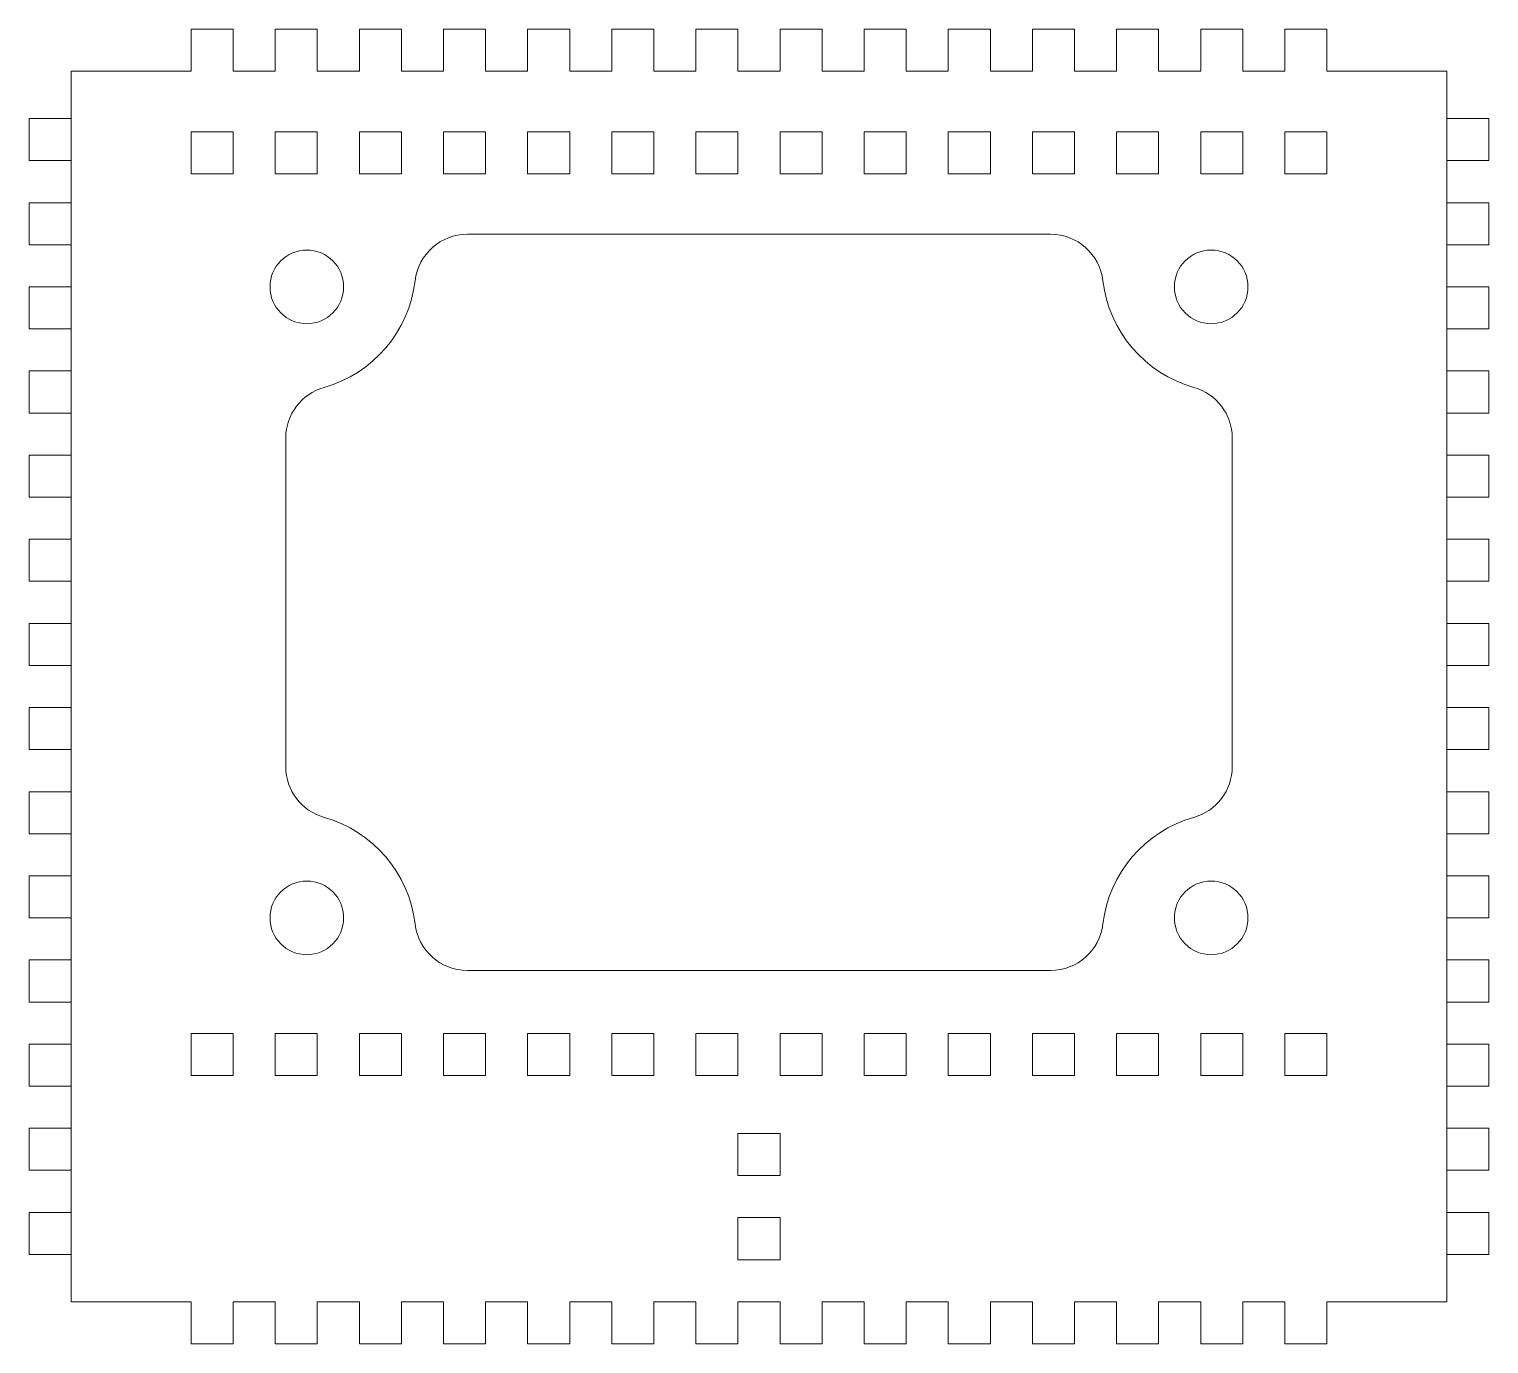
# Model space of a CAD drawing. Header units: millimetres. Extents: x -69 to 69, y -70 to 55.
import ezdxf

# ---------------------------------------------------------------- set-up
doc = ezdxf.new("R2010")
doc.units = ezdxf.units.MM

msp = doc.modelspace()

# ---------------------------------------------------------------- linework, layer by layer
at = {"color": 7, "linetype": 'Continuous', "lineweight": 15}
for p, q in [((-54, 54.5), (-54, 50.5)), ((-50, 54.5), (-54, 54.5)), ((-50, 50.5), (-50, 54.5)), ((-46, 54.5), (-46, 50.5)), ((-42, 54.5), (-46, 54.5)), ((-42, 50.5), (-42, 54.5)), ((-38, 54.5), (-38, 50.5)), ((-34, 54.5), (-38, 54.5)), ((-34, 50.5), (-34, 54.5)), ((-30, 54.5), (-30, 50.5)), ((-26, 54.5), (-30, 54.5)), ((-26, 50.5), (-26, 54.5)), ((-22, 54.5), (-22, 50.5)), ((-18, 54.5), (-22, 54.5)), ((-18, 50.5), (-18, 54.5)), ((-14, 54.5), (-14, 50.5)), ((-10, 54.5), (-14, 54.5)), ((-10, 50.5), (-10, 54.5)), ((-6, 54.5), (-6, 50.5)), ((-2, 54.5), (-6, 54.5)), ((-2, 50.5), (-2, 54.5)), ((2, 54.5), (2, 50.5)), ((6, 54.5), (2, 54.5)), ((6, 50.5), (6, 54.5)), ((10, 54.5), (10, 50.5)), ((14, 54.5), (10, 54.5)), ((14, 50.5), (14, 54.5)), ((18, 54.5), (18, 50.5)), ((22, 54.5), (18, 54.5)), ((22, 50.5), (22, 54.5)), ((26, 54.5), (26, 50.5)), ((30, 54.5), (26, 54.5)), ((30, 50.5), (30, 54.5)), ((34, 54.5), (34, 50.5)), ((38, 54.5), (34, 54.5)), ((38, 50.5), (38, 54.5)), ((42, 54.5), (42, 50.5)), ((46, 54.5), (42, 54.5)), ((46, 50.5), (46, 54.5)), ((50, 54.5), (50, 50.5)), ((54, 54.5), (50, 54.5)), ((54, 50.5), (54, 54.5)), ((-65.4, -66.5), (-65.4, 50.5)), ((-65.4, 50.5), (-54, 50.5)), ((-50, 50.5), (-46, 50.5)), ((-42, 50.5), (-38, 50.5)), ((-34, 50.5), (-30, 50.5)), ((-26, 50.5), (-22, 50.5)), ((-18, 50.5), (-14, 50.5)), ((-10, 50.5), (-6, 50.5)), ((-2, 50.5), (2, 50.5)), ((6, 50.5), (10, 50.5)), ((14, 50.5), (18, 50.5)), ((22, 50.5), (26, 50.5)), ((30, 50.5), (34, 50.5)), ((38, 50.5), (42, 50.5)), ((46, 50.5), (50, 50.5)), ((54, 50.5), (65.4, 50.5)), ((65.4, -66.5), (65.4, 50.5)), ((-65.4, 46), (-69.4, 46)), ((-69.4, 46), (-69.4, 42)), ((69.4, 46), (65.4, 46)), ((69.4, 42), (69.4, 46)), ((-50, 44.75), (-54, 44.75)), ((-54, 44.75), (-54, 40.75)), ((-50, 40.75), (-50, 44.75)), ((-42, 44.75), (-46, 44.75)), ((-46, 44.75), (-46, 40.75)), ((-42, 40.75), (-42, 44.75)), ((-34, 44.75), (-38, 44.75)), ((-38, 44.75), (-38, 40.75)), ((-34, 40.75), (-34, 44.75)), ((-26, 44.75), (-30, 44.75)), ((-30, 44.75), (-30, 40.75)), ((-26, 40.75), (-26, 44.75)), ((-18, 44.75), (-22, 44.75)), ((-22, 44.75), (-22, 40.75)), ((-18, 40.75), (-18, 44.75)), ((-10, 44.75), (-14, 44.75)), ((-14, 44.75), (-14, 40.75)), ((-10, 40.75), (-10, 44.75)), ((-2, 44.75), (-6, 44.75)), ((-6, 44.75), (-6, 40.75)), ((-2, 40.75), (-2, 44.75)), ((2, 44.75), (2, 40.75)), ((6, 44.75), (2, 44.75)), ((6, 40.75), (6, 44.75)), ((10, 44.75), (10, 40.75)), ((14, 44.75), (10, 44.75)), ((14, 40.75), (14, 44.75)), ((18, 44.75), (18, 40.75)), ((22, 44.75), (18, 44.75)), ((22, 40.75), (22, 44.75)), ((26, 44.75), (26, 40.75)), ((30, 44.75), (26, 44.75)), ((30, 40.75), (30, 44.75)), ((34, 44.75), (34, 40.75)), ((38, 44.75), (34, 44.75)), ((38, 40.75), (38, 44.75)), ((42, 44.75), (42, 40.75)), ((46, 44.75), (42, 44.75)), ((46, 40.75), (46, 44.75)), ((50, 44.75), (50, 40.75)), ((54, 44.75), (50, 44.75)), ((54, 40.75), (54, 44.75)), ((-69.4, 42), (-65.4, 42)), ((65.4, 42), (69.4, 42)), ((-54, 40.75), (-50, 40.75)), ((-46, 40.75), (-42, 40.75)), ((-38, 40.75), (-34, 40.75)), ((-30, 40.75), (-26, 40.75)), ((-22, 40.75), (-18, 40.75)), ((-14, 40.75), (-10, 40.75)), ((-6, 40.75), (-2, 40.75)), ((2, 40.75), (6, 40.75)), ((10, 40.75), (14, 40.75)), ((18, 40.75), (22, 40.75)), ((26, 40.75), (30, 40.75)), ((34, 40.75), (38, 40.75)), ((42, 40.75), (46, 40.75)), ((50, 40.75), (54, 40.75)), ((-65.4, 38), (-69.4, 38)), ((-69.4, 38), (-69.4, 34)), ((69.4, 38), (65.4, 38)), ((69.4, 34), (69.4, 38)), ((-27.73, 35), (27.73, 35)), ((-69.4, 34), (-65.4, 34)), ((65.4, 34), (69.4, 34)), ((-65.4, 30), (-69.4, 30)), ((-69.4, 30), (-69.4, 26)), ((69.4, 30), (65.4, 30)), ((69.4, 26), (69.4, 30)), ((-69.4, 26), (-65.4, 26)), ((65.4, 26), (69.4, 26)), ((-65.4, 22), (-69.4, 22)), ((-69.4, 22), (-69.4, 18)), ((69.4, 22), (65.4, 22)), ((69.4, 18), (69.4, 22)), ((-69.4, 18), (-65.4, 18)), ((65.4, 18), (69.4, 18)), ((-45, -15.63), (-45, 15.63)), ((45, -15.63), (45, 15.63)), ((-65.4, 14), (-69.4, 14)), ((-69.4, 14), (-69.4, 10)), ((69.4, 14), (65.4, 14)), ((69.4, 10), (69.4, 14)), ((-69.4, 10), (-65.4, 10)), ((65.4, 10), (69.4, 10)), ((-65.4, 6), (-69.4, 6)), ((-69.4, 6), (-69.4, 2)), ((69.4, 6), (65.4, 6)), ((69.4, 2), (69.4, 6)), ((-69.4, 2), (-65.4, 2)), ((65.4, 2), (69.4, 2)), ((-65.4, -2), (-69.4, -2)), ((-69.4, -2), (-69.4, -6)), ((69.4, -2), (65.4, -2)), ((69.4, -6), (69.4, -2)), ((-69.4, -6), (-65.4, -6)), ((65.4, -6), (69.4, -6)), ((-65.4, -10), (-69.4, -10)), ((-69.4, -10), (-69.4, -14)), ((69.4, -10), (65.4, -10)), ((69.4, -14), (69.4, -10)), ((-69.4, -14), (-65.4, -14)), ((65.4, -14), (69.4, -14)), ((-65.4, -18), (-69.4, -18)), ((-69.4, -18), (-69.4, -22)), ((69.4, -18), (65.4, -18)), ((69.4, -22), (69.4, -18)), ((-69.4, -22), (-65.4, -22)), ((65.4, -22), (69.4, -22)), ((-65.4, -26), (-69.4, -26)), ((-69.4, -26), (-69.4, -30)), ((69.4, -26), (65.4, -26)), ((69.4, -30), (69.4, -26)), ((-69.4, -30), (-65.4, -30)), ((65.4, -30), (69.4, -30)), ((-65.4, -34), (-69.4, -34)), ((-69.4, -34), (-69.4, -38)), ((69.4, -34), (65.4, -34)), ((69.4, -38), (69.4, -34)), ((-27.73, -35), (27.73, -35)), ((-69.4, -38), (-65.4, -38)), ((65.4, -38), (69.4, -38)), ((-50, -41), (-54, -41)), ((-54, -41), (-54, -45)), ((-50, -45), (-50, -41)), ((-42, -41), (-46, -41)), ((-46, -41), (-46, -45)), ((-42, -45), (-42, -41)), ((-34, -41), (-38, -41)), ((-38, -41), (-38, -45)), ((-34, -45), (-34, -41)), ((-26, -41), (-30, -41)), ((-30, -41), (-30, -45)), ((-26, -45), (-26, -41)), ((-18, -41), (-22, -41)), ((-22, -41), (-22, -45)), ((-18, -45), (-18, -41)), ((-10, -41), (-14, -41)), ((-14, -41), (-14, -45)), ((-10, -45), (-10, -41)), ((-2, -41), (-6, -41)), ((-6, -41), (-6, -45)), ((-2, -45), (-2, -41)), ((2, -41), (2, -45)), ((6, -41), (2, -41)), ((6, -45), (6, -41)), ((10, -41), (10, -45)), ((14, -41), (10, -41)), ((14, -45), (14, -41)), ((18, -41), (18, -45)), ((22, -41), (18, -41)), ((22, -45), (22, -41)), ((26, -41), (26, -45)), ((30, -41), (26, -41)), ((30, -45), (30, -41)), ((34, -41), (34, -45)), ((38, -41), (34, -41)), ((38, -45), (38, -41)), ((42, -41), (42, -45)), ((46, -41), (42, -41)), ((46, -45), (46, -41)), ((50, -41), (50, -45)), ((54, -41), (50, -41)), ((54, -45), (54, -41)), ((-65.4, -42), (-69.4, -42)), ((-69.4, -42), (-69.4, -46)), ((69.4, -42), (65.4, -42)), ((69.4, -46), (69.4, -42)), ((-54, -45), (-50, -45)), ((-46, -45), (-42, -45)), ((-38, -45), (-34, -45)), ((-30, -45), (-26, -45)), ((-22, -45), (-18, -45)), ((-14, -45), (-10, -45)), ((-6, -45), (-2, -45)), ((2, -45), (6, -45)), ((10, -45), (14, -45)), ((18, -45), (22, -45)), ((26, -45), (30, -45)), ((34, -45), (38, -45)), ((42, -45), (46, -45)), ((50, -45), (54, -45)), ((-69.4, -46), (-65.4, -46)), ((65.4, -46), (69.4, -46)), ((-65.4, -50), (-69.4, -50)), ((-69.4, -50), (-69.4, -54)), ((2, -50.5), (-2, -50.5)), ((-2, -50.5), (-2, -54.5)), ((2, -54.5), (2, -50.5)), ((69.4, -50), (65.4, -50)), ((69.4, -54), (69.4, -50)), ((-69.4, -54), (-65.4, -54)), ((65.4, -54), (69.4, -54)), ((-2, -54.5), (2, -54.5)), ((-65.4, -58), (-69.4, -58)), ((-69.4, -58), (-69.4, -62)), ((69.4, -58), (65.4, -58)), ((69.4, -62), (69.4, -58)), ((2, -58.5), (-2, -58.5)), ((-2, -58.5), (-2, -62.5)), ((2, -62.5), (2, -58.5)), ((-69.4, -62), (-65.4, -62)), ((65.4, -62), (69.4, -62)), ((-2, -62.5), (2, -62.5)), ((-65.4, -66.5), (-54, -66.5)), ((-54, -66.5), (-54, -70.5)), ((-50, -66.5), (-46, -66.5)), ((-50, -70.5), (-50, -66.5)), ((-46, -66.5), (-46, -70.5)), ((-42, -66.5), (-38, -66.5)), ((-42, -70.5), (-42, -66.5)), ((-38, -66.5), (-38, -70.5)), ((-34, -66.5), (-30, -66.5)), ((-34, -70.5), (-34, -66.5)), ((-30, -66.5), (-30, -70.5)), ((-26, -66.5), (-22, -66.5)), ((-26, -70.5), (-26, -66.5)), ((-22, -66.5), (-22, -70.5)), ((-18, -66.5), (-14, -66.5)), ((-18, -70.5), (-18, -66.5)), ((-14, -66.5), (-14, -70.5)), ((-10, -66.5), (-6, -66.5)), ((-10, -70.5), (-10, -66.5)), ((-6, -66.5), (-6, -70.5)), ((-2, -66.5), (2, -66.5)), ((-2, -70.5), (-2, -66.5)), ((2, -66.5), (2, -70.5)), ((6, -66.5), (10, -66.5)), ((6, -70.5), (6, -66.5)), ((10, -66.5), (10, -70.5)), ((14, -66.5), (18, -66.5)), ((14, -70.5), (14, -66.5)), ((18, -66.5), (18, -70.5)), ((22, -66.5), (26, -66.5)), ((22, -70.5), (22, -66.5)), ((26, -66.5), (26, -70.5)), ((30, -66.5), (34, -66.5)), ((30, -70.5), (30, -66.5)), ((34, -66.5), (34, -70.5)), ((38, -66.5), (42, -66.5)), ((38, -70.5), (38, -66.5)), ((42, -66.5), (42, -70.5)), ((46, -66.5), (50, -66.5)), ((46, -70.5), (46, -66.5)), ((50, -66.5), (50, -70.5)), ((54, -66.5), (65.4, -66.5)), ((54, -70.5), (54, -66.5)), ((-54, -70.5), (-50, -70.5)), ((-46, -70.5), (-42, -70.5)), ((-38, -70.5), (-34, -70.5)), ((-30, -70.5), (-26, -70.5)), ((-22, -70.5), (-18, -70.5)), ((-14, -70.5), (-10, -70.5)), ((-6, -70.5), (-2, -70.5)), ((2, -70.5), (6, -70.5)), ((10, -70.5), (14, -70.5)), ((18, -70.5), (22, -70.5)), ((26, -70.5), (30, -70.5)), ((34, -70.5), (38, -70.5)), ((42, -70.5), (46, -70.5)), ((50, -70.5), (54, -70.5))]:
    msp.add_line(p, q, dxfattribs=at)
for centre in [(-43, 30), (43, 30), (-43, -30), (43, -30)]:
    msp.add_circle(centre, 3.5, dxfattribs=at)
for centre, radius, start, end in [((-27.73, 30), 5, 90, 173.2644), ((27.73, 30), 5, 6.7356, 90), ((-44.62, 31.99), 12, 285.7601, 353.2644), ((44.62, 31.99), 12, 186.7356, 254.2399), ((-40, 15.63), 5, 105.7601, 180), ((40, 15.63), 5, 0, 74.2399), ((-40, -15.63), 5, 180, 254.2399), ((40, -15.63), 5, 285.7601, 0), ((-44.62, -31.99), 12, 6.7356, 74.2399), ((44.62, -31.99), 12, 105.7601, 173.2644), ((-27.73, -30), 5, 186.7356, 270), ((27.73, -30), 5, 270, 353.2644)]:
    msp.add_arc(centre, radius, start, end, dxfattribs=at)

doc.saveas('drawing.dxf')
